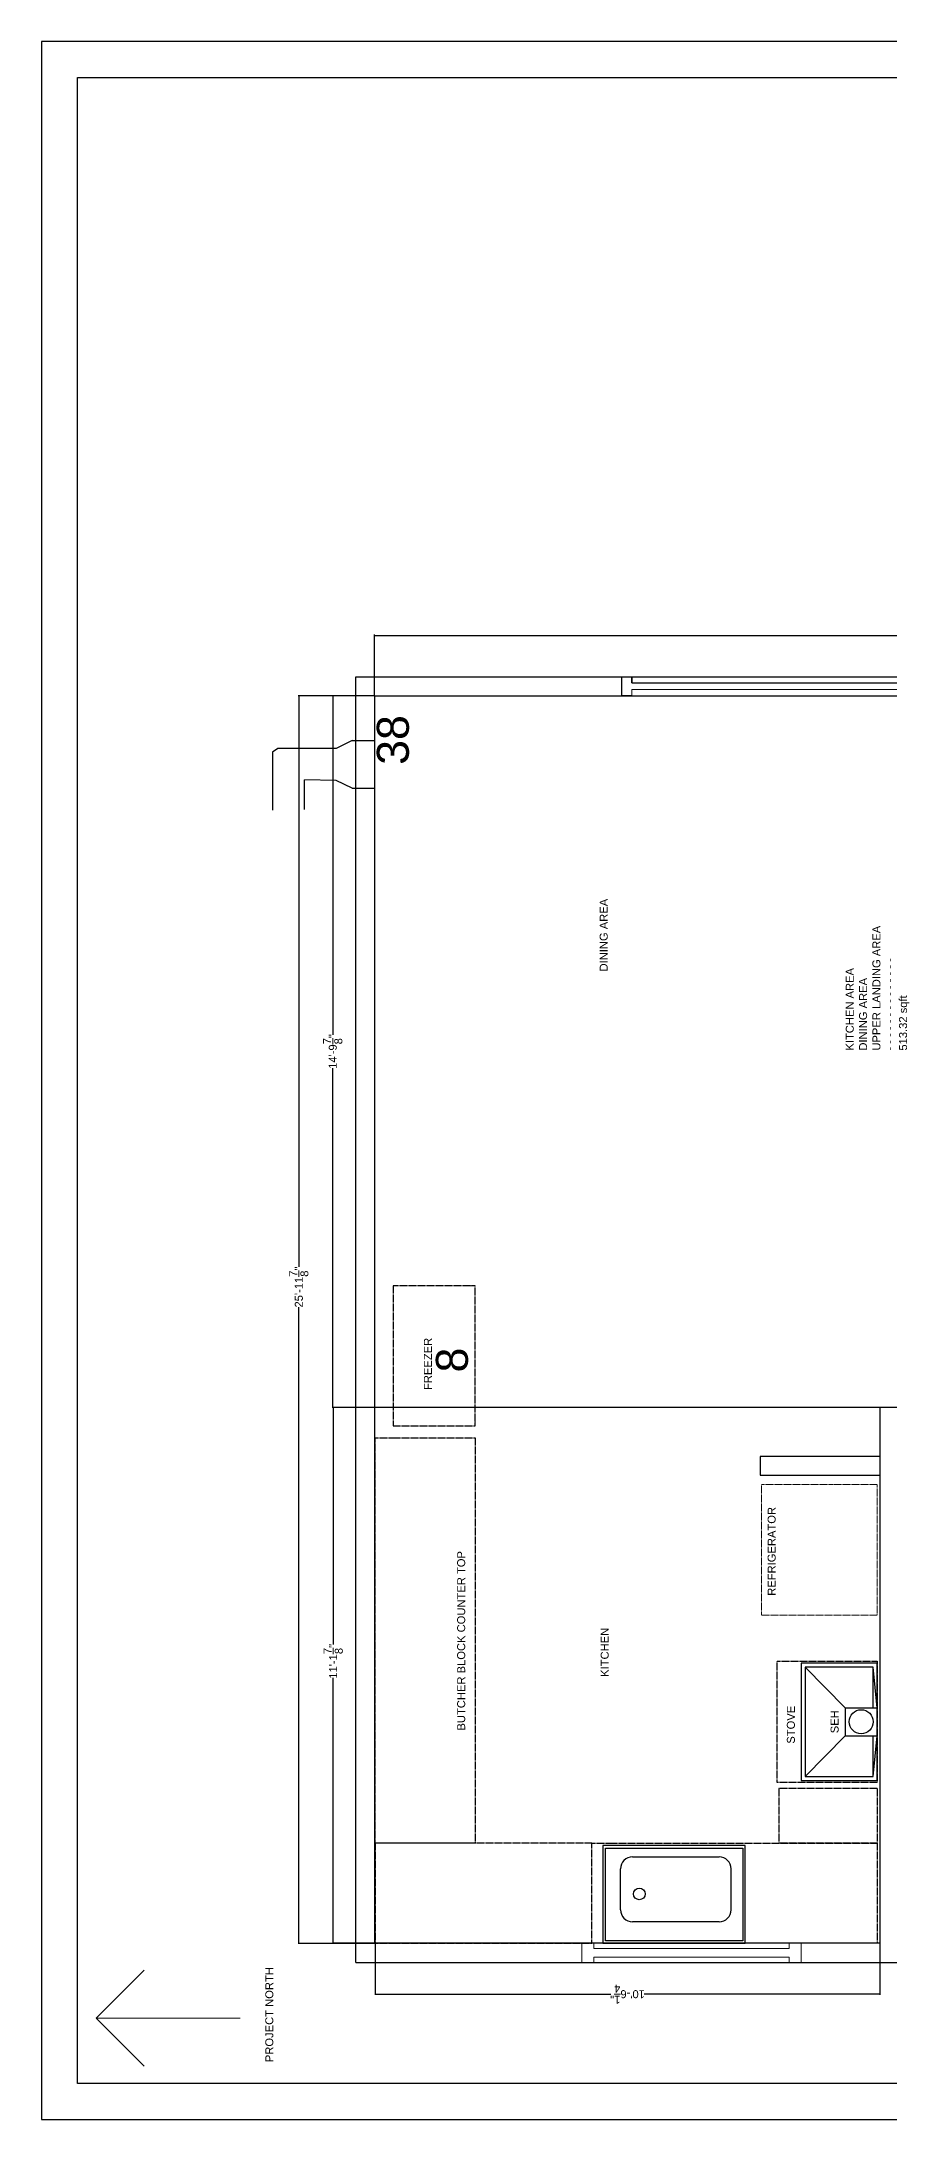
# Model space of a CAD drawing. Header units: inches. Extents: x 12 to 619, y -4 to 515.
# Drawn here: x 12 to 224, y -4 to 515 of the extents above; entities that cross this region are included whole.
import ezdxf

# ---------------------------------------------------------------- set-up
doc = ezdxf.new("R2010")
doc.units = ezdxf.units.IN
doc.header["$MEASUREMENT"] = 0
doc.linetypes.add('CENTER2', pattern=[1.125, 0.75, -0.125, 0.125, -0.125])
doc.layers.get('0').update_dxf_attribs({"color": 1, "lineweight": 9})
for name, color, linetype, lineweight in [('00-page-edge', 7, 'Continuous', 9), ('A201-Dimensions', 7, 'Continuous', 9), ('A201-Floorplan-2nd-floor', 7, 'Continuous', 9), ('A201-Text', 7, 'Continuous', 9)]:
    doc.layers.add(name, color=color, linetype=linetype, lineweight=lineweight)
doc.layers.add('Title Block', color=7, linetype='Continuous')
doc.layers.get('0').off()
doc.styles.get("Standard").update_dxf_attribs({"font": 'Arial.ttf', "height": 2})
doc.dimstyles.get("Standard").update_dxf_attribs({"dimtxt": 0.18, "dimasz": 0.1175, "dimexe": 0.18, "dimexo": 0.0625, "dimgap": 0.09, "dimtad": 0, "dimtoh": 1, "dimdec": 3, "dimzin": 0, "dimdsep": 46, "dimlunit": 4, "dimtxsty": 'Standard', "dimblk": 'ARCHTICK', "dimblk1": 'ARCHTICK', "dimblk2": 'ARCHTICK', "dimcen": 0.09, "dimadec": 1, "dimazin": 0, "dimtfac": 1, "dimtdec": 3, "dimtofl": 0, "dimtmove": 0, "dimatfit": 3, "dimfxl": 1, "dimtolj": 1, "dimtzin": 0, "dimarcsym": 0})

# ---------------------------------------------------------------- blocks, each defined once
blk = doc.blocks.new('refrigerator')
at = {"layer": 'A201-Floorplan-2nd-floor', "linetype": 'CENTER2'}
blk.add_lwpolyline([(0, 0), (-32.625, 0), (-32.625, 28.925), (0, 28.925)], close=True, dxfattribs=at)
blk = doc.blocks.new('stove')
at = {"layer": 'A201-Floorplan-2nd-floor', "linetype": 'CENTER2', "lineweight": 30}
blk.add_lwpolyline([(-30.27, 25), (0, 25), (0, 0), (-30.27, 0)], close=True, dxfattribs=at)
blk = doc.blocks.new('L2-dining-room-window')
at = {"layer": 'A201-Floorplan-2nd-floor', "lineweight": 30}
for p, q in [((0, -2.5), (0, 0)), ((0, 0), (4.75, 0)), ((4.75, 0), (4.75, -2.5)), ((3.2, -2.5), (4.75, -2.5)), ((3.2, -2.5), (3.2, -92.5)), ((4.75, -2.5), (3.2, -2.5)), ((0, -92.5), (0, -95)), ((3.2, -92.5), (4.75, -92.5)), ((4.75, -92.5), (3.2, -92.5)), ((4.75, -95), (4.75, -92.5)), ((0, -95), (4.75, -95))]:
    blk.add_line(p, q, dxfattribs=at)
at = {"layer": 'A201-Floorplan-2nd-floor'}
blk.add_lwpolyline([(0, -92.5), (1.55, -92.5), (1.55, -2.5), (0, -2.5)], dxfattribs=at)
blk = doc.blocks.new('L2-furnace-register-38-and-duct')
at = {"layer": 'A201-Floorplan-2nd-floor', "lineweight": 30}
for p, q in [((9, 25.55), (-5.42, 25.55)), ((9.97, 24.2), (9, 25.55)), ((9.97, 9.59), (9.97, 24.2)), ((-5.27, 17.56), (2.09, 17.56)), ((1.97, 9.59), (2.09, 17.56)), ((0, 5.61), (1.97, 9.59)), ((0, 5.61), (0, 0)), ((11.95, 5.61), (9.97, 9.59)), ((11.95, 5.61), (11.95, 0))]:
    blk.add_line(p, q, dxfattribs=at)
blk = doc.blocks.new('L2-north-kitchen-butcher-block')
at = {"layer": 'A201-Floorplan-2nd-floor', "linetype": 'CENTER2', "lineweight": 30}
blk.add_lwpolyline([(0, -25), (-101.32, -25), (-101.32, 0), (0, 0)], close=True, dxfattribs=at)
blk = doc.blocks.new('L2-kitchen-NW-butcher-block')
at = {"layer": 'A201-Floorplan-2nd-floor', "linetype": 'CENTER2', "lineweight": 30}
blk.add_lwpolyline([(25, -54.19), (25, 0), (0, 0), (0, -54.19)], close=True, dxfattribs=at)
blk = doc.blocks.new('L2-kitchen-butcher-block-sink')
at = {"layer": 'A201-Floorplan-2nd-floor', "linetype": 'CENTER2', "lineweight": 30}
blk.add_lwpolyline([(0, 71.3625), (25, 71.3625), (25, 0), (0, 0)], close=True, dxfattribs=at)
blk = doc.blocks.new('L2-butcher-block-west-stove')
at = {"layer": 'A201-Floorplan-2nd-floor', "linetype": 'CENTER2', "lineweight": 30}
for p, q in [((13.69, 24.62), (0, 24.62)), ((0, 0), (0, 24.62)), ((13.69, 0), (13.69, 24.62)), ((13.69, 0), (0, 0))]:
    blk.add_line(p, q, dxfattribs=at)
blk = doc.blocks.new('smart-hood')
at = {"lineweight": 30}
for p, q in [((11.15625, 8), (11.15625, 0)), ((18.15625, 8), (11.15625, 8)), ((18.15625, 8), (18.15625, 0))]:
    blk.add_line(p, q, dxfattribs=at)
blk.add_lwpolyline([(0, 0), (29.3125, 0), (29.3125, 19), (0, 19)], close=True, dxfattribs=at)
blk.add_lwpolyline([(18.15625, 1), (28.3125, 1), (28.3125, 18), (1, 18), (1, 1), (11.15625, 1)], dxfattribs=at)
blk.add_circle((14.65625, 4), 3, dxfattribs=at)
blk = doc.blocks.new('L2-stove-exhaust-hood')
at = {"layer": 'A201-Floorplan-2nd-floor', "lineweight": 30}
for p, q in [((0, 8), (-10.15625, 18)), ((17.15625, 18), (7, 8)), ((-10.15625, 1), (0, 0)), ((7, 0), (17.15625, 1))]:
    blk.add_line(p, q, dxfattribs=at)
blk.add_blockref('smart-hood', (-11.15625, 0), dxfattribs=at)
blk = doc.blocks.new('L2-cabinet-holding-kitchen-sink')
at = {"layer": 'A201-Floorplan-2nd-floor', "lineweight": -3}
for points in [[(0, 0), (0, 35.56), (-24.42, 35.56), (-24.4, 0)], [(-23.77, 0.62), (-23.8, 34.94), (-0.63, 34.94), (-0.63, 0.62)]]:
    blk.add_lwpolyline(points, close=True, dxfattribs=at)
blk = doc.blocks.new('L2-kitchen-sink-and-drain')
at = {"layer": 'A201-Floorplan-2nd-floor', "lineweight": -3}
for p, q in [((-6.9375, -19.96875), (-6.9375, 1.71875)), ((-3.9375, 4.71875), (6.28125, 4.71875)), ((9.28125, 1.71875), (9.28125, -19.96875)), ((-3.9375, -22.96875), (6.28125, -22.96875))]:
    blk.add_line(p, q, dxfattribs=at)
blk.add_circle((0, 0), 1.45459, dxfattribs=at)
for centre, start, end in [((-3.9375, 1.71875), 90, 180), ((6.28125, 1.71875), 0, 90), ((-3.9375, -19.96875), 180, 270), ((6.28125, -19.96875), 270, 0)]:
    blk.add_arc(centre, 3, start, end, dxfattribs=at)
blk = doc.blocks.new('_ArchTick')
at = {"color": 0, "linetype": 'ByBlock', "lineweight": 30, "const_width": 0.15}
blk.add_lwpolyline([(-0.5, -0.5), (0.5, 0.5)], dxfattribs=at)
blk = doc.blocks.new('*D159')
at = {"layer": 'A201-Dimensions', "color": 0, "lineweight": -2, "transparency": 16777216}
for p, q in [((95.54, 39.96), (95.54, 27.09)), ((221.79, 39.96), (221.79, 27.09)), ((95.54, 27.27), (154.47, 27.27)), ((221.79, 27.27), (162.85, 27.27))]:
    blk.add_line(p, q, dxfattribs=at)
at = {"layer": 'A201-Dimensions', "color": 0, "lineweight": -2, "transparency": 16777216, "xscale": 0.1175, "yscale": 0.1175, "zscale": 0.1175, "rotation": 180}
blk.add_blockref('_ArchTick', (95.54, 27.27), dxfattribs=at)
at = {"layer": 'A201-Dimensions', "color": 0, "lineweight": -2, "transparency": 16777216, "xscale": 0.1175, "yscale": 0.1175, "zscale": 0.1175}
blk.add_blockref('_ArchTick', (221.79, 27.27), dxfattribs=at)
at = {"layer": 'A201-Dimensions', "color": 0, "lineweight": 5, "transparency": 16777216, "insert": (158.66, 27.27), "char_height": 2, "attachment_point": 5, "rotation": 180}
blk.add_mtext('\\A1;10\'-6{\\H1x;\\S1/4;}"', dxfattribs=at)
blk = doc.blocks.new('*D160')
at = {"layer": 'A201-Dimensions', "color": 0, "lineweight": -2, "transparency": 16777216}
for p, q in [((95.35, 351.82), (76.26, 351.82)), ((76.44, 351.82), (76.44, 209.05)), ((76.44, 39.94), (76.44, 198.96)), ((95.35, 39.94), (76.26, 39.94))]:
    blk.add_line(p, q, dxfattribs=at)
at = {"layer": 'A201-Dimensions', "color": 0, "lineweight": -2, "transparency": 16777216, "xscale": 0.1175, "yscale": 0.1175, "zscale": 0.1175}
for p, rotation in [((76.44, 351.82), 90), ((76.44, 39.94), 270)]:
    blk.add_blockref('_ArchTick', p, dxfattribs=dict(at, rotation=rotation))
at = {"layer": 'A201-Dimensions', "color": 0, "lineweight": 5, "transparency": 16777216, "insert": (76.44, 204.01), "char_height": 2, "attachment_point": 5, "rotation": 90}
blk.add_mtext('\\A1;25\'-11{\\H1x;\\S7/8;}"', dxfattribs=at)
blk = doc.blocks.new('*D161')
at = {"layer": 'A201-Dimensions', "color": 0, "lineweight": -2, "transparency": 16777216}
for p, q in [((221.73, 173.94), (84.85, 173.94)), ((85.03, 173.94), (85.03, 114.63)), ((85.03, 40.03), (85.03, 106.31)), ((221.73, 40.03), (84.85, 40.03))]:
    blk.add_line(p, q, dxfattribs=at)
at = {"layer": 'A201-Dimensions', "color": 0, "lineweight": -2, "transparency": 16777216, "xscale": 0.1175, "yscale": 0.1175, "zscale": 0.1175}
for p, rotation in [((85.03, 173.94), 90), ((85.03, 40.03), 270)]:
    blk.add_blockref('_ArchTick', p, dxfattribs=dict(at, rotation=rotation))
at = {"layer": 'A201-Dimensions', "color": 0, "lineweight": 5, "transparency": 16777216, "insert": (85.03, 110.47), "char_height": 2, "attachment_point": 5, "rotation": 90}
blk.add_mtext('\\A1;11\'-1{\\H1x;\\S7/8;}"', dxfattribs=at)
blk = doc.blocks.new('*D174')
at = {"layer": 'A201-Dimensions', "color": 0, "lineweight": -2, "transparency": 16777216}
for p, q in [((95.41, 351.88), (95.41, 367.08)), ((95.41, 366.9), (238.71, 366.9)), ((390.6, 366.9), (247.31, 366.9)), ((390.6, 351.88), (390.6, 367.08))]:
    blk.add_line(p, q, dxfattribs=at)
at = {"layer": 'A201-Dimensions', "color": 0, "lineweight": -2, "transparency": 16777216, "xscale": 0.1175, "yscale": 0.1175, "zscale": 0.1175, "rotation": 180}
blk.add_blockref('_ArchTick', (95.41, 366.9), dxfattribs=at)
at = {"layer": 'A201-Dimensions', "color": 0, "lineweight": -2, "transparency": 16777216, "xscale": 0.1175, "yscale": 0.1175, "zscale": 0.1175}
blk.add_blockref('_ArchTick', (390.6, 366.9), dxfattribs=at)
at = {"layer": 'A201-Dimensions', "color": 0, "lineweight": 5, "transparency": 16777216, "insert": (243.01, 366.9), "char_height": 2, "attachment_point": 5, "rotation": 180}
blk.add_mtext('\\A1;24\'-7{\\H1x;\\S1/4;}"', dxfattribs=at)
blk = doc.blocks.new('*D213')
at = {"layer": 'A201-Dimensions', "color": 0, "lineweight": -2, "transparency": 16777216}
for p, q in [((95.35, 351.82), (84.75, 351.82)), ((84.93, 351.82), (84.93, 267.03)), ((84.93, 173.94), (84.93, 258.72)), ((95.35, 173.94), (84.75, 173.94))]:
    blk.add_line(p, q, dxfattribs=at)
at = {"layer": 'A201-Dimensions', "color": 0, "lineweight": -2, "transparency": 16777216, "xscale": 0.1175, "yscale": 0.1175, "zscale": 0.1175}
for p, rotation in [((84.93, 351.82), 90), ((84.93, 173.94), 270)]:
    blk.add_blockref('_ArchTick', p, dxfattribs=dict(at, rotation=rotation))
at = {"layer": 'A201-Dimensions', "color": 0, "lineweight": 5, "transparency": 16777216, "insert": (84.93, 262.88), "char_height": 2, "attachment_point": 5, "rotation": 90}
blk.add_mtext('\\A1;14\'-9{\\H1x;\\S7/8;}"', dxfattribs=at)
blk = doc.blocks.new('L2-kitchen-window')
at = {"layer": 'A201-Floorplan-2nd-floor'}
for p, q in [((-0.03, 54.87), (-4.83, 54.87)), ((-0.03, 54.88), (-0.03, 51.87)), ((-3.51, 51.87), (-4.83, 51.87)), ((-3.51, 51.87), (-3.51, 3)), ((-0.03, 51.87), (-1.31, 51.87)), ((-1.31, 51.87), (-1.31, 3)), ((-4.82, 3), (-3.51, 3)), ((0, 0), (-4.82, 0)), ((-1.31, 3), (0, 3)), ((0, 3), (0, 0))]:
    blk.add_line(p, q, dxfattribs=at)
at = {"layer": 'A201-Floorplan-2nd-floor', "lineweight": 30}
for p, q in [((-4.83, 54.87), (-4.83, 51.87)), ((-4.82, 3), (-4.82, 0))]:
    blk.add_line(p, q, dxfattribs=at)
blk = doc.blocks.new('arrow')
at = {"layer": '00-page-edge', "lineweight": 5}
for q in [(-12, 24), (0, 0), (12, 24)]:
    blk.add_line((0, 36), q, dxfattribs=at)
blk = doc.blocks.new('project-northt')
at = {"layer": 'Title Block', "lineweight": 5}
blk.add_blockref('arrow', (0, -36), dxfattribs=at)
blk.add_text('PROJECT NORTH', height=2, dxfattribs=at).set_placement((-10.96, -44.28))

msp = doc.modelspace()

# ---------------------------------------------------------------- linework, layer by layer
at = {"layer": '00-page-edge', "lineweight": -3}
for points in [[(12.0961, -4.0387), (619.3969, -4.0387), (619.3969, 515.3126), (12.0961, 515.3126)], [(565.3969, 4.9613), (21.0961, 4.9613), (21.0961, 506.3126), (565.3969, 506.3126)]]:
    msp.add_lwpolyline(points, close=True, dxfattribs=at)
at = {"layer": 'A201-Floorplan-2nd-floor', "lineweight": -3}
for p, q in [((90.6912, 356.5673), (532.5022, 356.5673)), ((90.6913, 35.1678), (90.6912, 356.5673)), ((221.7882, 161.6625), (191.7882, 161.6625)), ((191.7882, 161.6625), (191.7882, 157.0259)), ((191.7882, 157.0259), (221.7882, 157.0259)), ((90.6913, 35.1678), (532.5022, 35.2654))]:
    msp.add_line(p, q, dxfattribs=at)
at = {"layer": 'A201-Floorplan-2nd-floor', "lineweight": 5}
msp.add_line((120.5382, 204.3486), (119.4132, 204.3486), dxfattribs=at)
at = {"layer": 'A201-Floorplan-2nd-floor', "lineweight": -3}
msp.add_lwpolyline([(221.7882, 173.9383), (221.7882, 40.0259), (95.4132, 39.9423), (95.4132, 351.8173), (390.6044, 351.8173), (390.6044, 242.7548), (453.452, 242.7548), (453.452, 218.2548), (439.8979, 218.2548), (439.8979, 152.5048), (404.5647, 152.5048), (404.5647, 173.9383), (221.7829, 173.9383)], dxfattribs=at)
at = {"layer": 'A201-Floorplan-2nd-floor', "linetype": 'CENTER2', "lineweight": -3}
msp.add_lwpolyline([(120.5382, 204.3486), (100.0382, 204.3486), (100.0382, 169.3486), (120.5382, 169.3486)], close=True, dxfattribs=at)
at = {"layer": 'A201-Text', "lineweight": 5}
msp.add_line((120.5382, 169.3486), (120.5382, 170.4736), dxfattribs=at)

# ---------------------------------------------------------------- block references
at = {"lineweight": -3, "rotation": 89.99999999999999}
for name, p in [('L2-dining-room-window', (157.2419, 351.8173)), ('L2-north-kitchen-butcher-block', (95.5382, 166.3486)), ('refrigerator', (221.0882, 154.6509)), ('stove', (221.0882, 110.4788)), ('L2-stove-exhaust-hood', (221.0882, 91.8697)), ('L2-butcher-block-west-stove', (221.0882, 65.0259)), ('L2-kitchen-sink-and-drain', (161.6007, 52.3173))]:
    msp.add_blockref(name, p, dxfattribs=at)
at = {"lineweight": 5, "rotation": 89.99999999999999}
for name, p in [('L2-cabinet-holding-kitchen-sink', (188.0695, 64.4009)), ('L2-kitchen-window', (202.1051, 40.0109))]:
    msp.add_blockref(name, p, dxfattribs=at)
at = {"layer": '00-page-edge', "lineweight": 5, "rotation": 89.99999999999999}
msp.add_blockref('project-northt', (25.7801, 21.2408), dxfattribs=at)
at = {"layer": 'A201-Floorplan-2nd-floor', "lineweight": -3, "rotation": 89.99999999999999}
for name, p in [('L2-furnace-register-38-and-duct', (95.4132, 328.6624)), ('L2-kitchen-NW-butcher-block', (95.5382, 40.0259)), ('L2-kitchen-butcher-block-sink', (221.0882, 40.0259))]:
    msp.add_blockref(name, p, dxfattribs=at)

# ---------------------------------------------------------------- texts
at = {"layer": 'A201-Floorplan-2nd-floor', "lineweight": -3, "insert": (95.9573, 334.532), "char_height": 8, "attachment_point": 1, "rotation": 90}
msp.add_mtext('38', dxfattribs=at)
at = {"layer": 'A201-Text', "lineweight": 5}
for s, p in [('DINING AREA', (153.6908, 282.8889)), ('FREEZER', (109.7221, 178.2822)), ('REFRIGERATOR', (195.6907, 126.8463)), ('BUTCHER BLOCK COUNTER TOP', (118.0455, 93.1663)), ('KITCHEN', (153.9373, 106.5869)), ('STOVE', (200.503, 89.8796)), ('SEH', (211.4373, 92.4878))]:
    msp.add_text(s, height=2, rotation=90, dxfattribs=at).set_placement(p)
at = {"layer": 'A201-Text', "lineweight": 5, "insert": (213.2232, 263.1075), "char_height": 2, "width": 69.687987, "attachment_point": 1, "rotation": 90}
msp.add_mtext('KITCHEN AREA\\PDINING AREA\\PUPPER LANDING AREA\\P- - - - - - - - - - - - - -\\P513.32 sqft', dxfattribs=at)
at = {"layer": 'A201-Text', "lineweight": -3, "insert": (110.7235, 182.6589), "char_height": 8, "attachment_point": 1, "rotation": 90}
msp.add_mtext('8', dxfattribs=at)

# ---------------------------------------------------------------- dimensions: what is measured, and where the dimension line sits
at = {"layer": 'A201-Dimensions', "lineweight": 5}
for base, p1, p2, angle, picture, middle in [((390.6044, 366.8957), (95.4132, 351.8173), (390.6044, 351.8173), 180, '*D174', (243.0088, 366.8957)), ((84.9342, 351.8173), (95.4132, 173.9383), (95.4132, 351.8173), 90, '*D213', (84.9342, 262.8778))]:
    dim = msp.add_linear_dim(base=base, p1=p1, p2=p2, angle=angle, dimstyle='Standard', dxfattribs=at)
    dim.commit()
    dim.dimension.update_dxf_attribs({"geometry": picture, "text_midpoint": middle})
for base, p1, p2, angle, picture, middle in [((76.4392, 351.8173), (95.4132, 39.9423), (95.4132, 351.8173), 90, '*D160', (76.4392, 204.0069)), ((85.028, 40.0259), (221.7882, 173.9383), (221.7882, 40.0259), 90, '*D161', (85.028, 110.4707)), ((221.7882, 27.267), (95.5382, 40.0259), (221.7882, 40.0259), 180, '*D159', (158.6632, 27.267))]:
    dim = msp.add_linear_dim(base=base, p1=p1, p2=p2, angle=angle, dimstyle='Standard', dxfattribs=at)
    dim.commit()
    dim.dimension.update_dxf_attribs({"geometry": picture, "text_midpoint": middle, "dimtype": 160})

doc.saveas('drawing.dxf')
